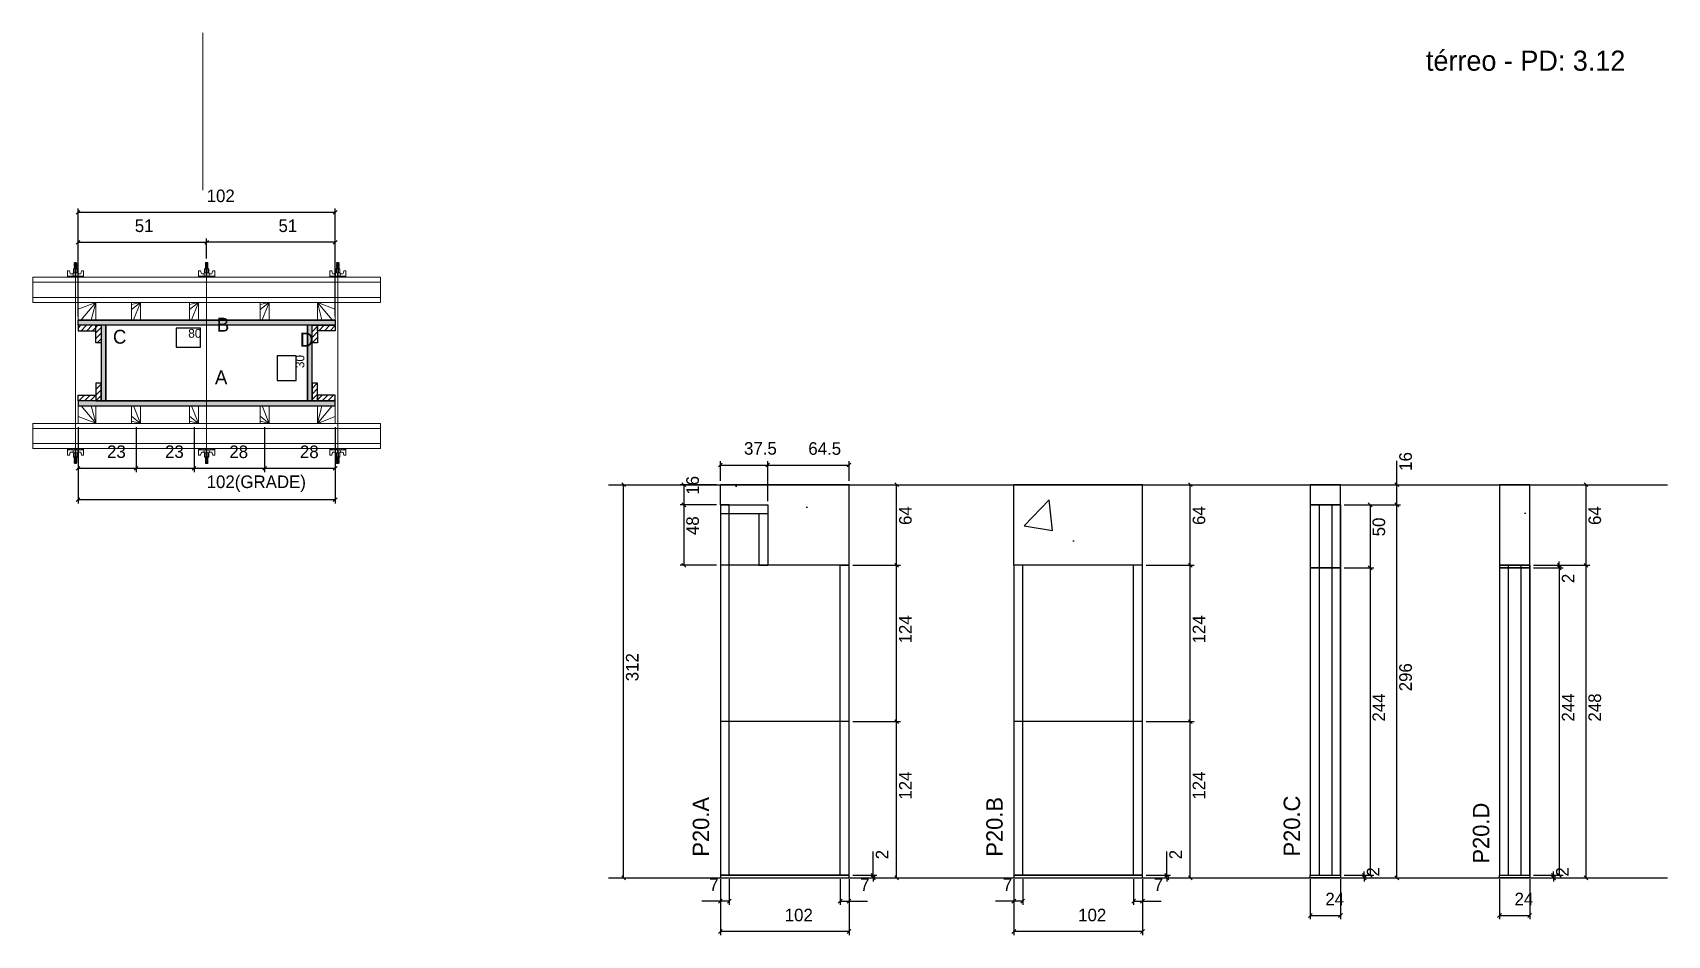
# Model space of a CAD drawing. Header units: metres. Extents: x 16160 to 17457, y 2783 to 3499.
import ezdxf

# ---------------------------------------------------------------- set-up
doc = ezdxf.new("R2010")
doc.units = ezdxf.units.M
for name, color, linetype in [('CHAPA', 7, 'Continuous'), ('COTA', 7, 'Continuous'), ('Hachura', 7, 'Continuous'), ('Madeira', 7, 'Continuous'), ('NOMENCLATURA', 7, 'Continuous'), ('Nível', 7, 'Continuous'), ('Painéis', 7, 'Continuous'), ('Perfil Metálico', 7, 'Continuous'), ('SARR_2.2x7', 7, 'Continuous'), ('SARRAFO', 7, 'Continuous'), ('Texto Seção', 7, 'Continuous'), ('TEXTO_GERAL', 7, 'Continuous')]:
    doc.layers.add(name, color=color, linetype=linetype)

msp = doc.modelspace()

# ---------------------------------------------------------------- hatches: boundary and pattern name
at = {"layer": 'COTA'}
h = msp.add_hatch(dxfattribs=at)
h.set_pattern_fill('AR-CONC')
h.paths.add_polyline_path([(16705.8, 3124.3), (16743.3, 3124.3), (16743.3, 3076.3), (16807.8, 3076.3), (16807.8, 3140.3), (16705.8, 3140.3), (16705.8, 3124.3)])
h = msp.add_hatch(dxfattribs=at)
h.set_pattern_fill('AR-CONC')
h.paths.add_polyline_path([(16938.6, 3076.3), (17040.6, 3076.3), (17040.6, 3140.3), (16938.6, 3140.3), (16938.6, 3076.3)])
h = msp.add_hatch(dxfattribs=at)
h.set_pattern_fill('AR-CONC')
h.paths.add_polyline_path([(17173.7, 3124.3), (17197.7, 3124.3), (17197.7, 3140.3), (17173.7, 3140.3), (17173.7, 3124.3)])
h = msp.add_hatch(dxfattribs=at)
h.set_pattern_fill('AR-CONC')
h.paths.add_polyline_path([(17323.8, 3076.3), (17347.8, 3076.3), (17347.8, 3140.3), (17323.8, 3140.3), (17323.8, 3076.3)])
at = {"layer": 'Hachura'}
h = msp.add_hatch(color=7, dxfattribs=at)
h.dxf.hatch_style = 1
h.paths.add_polyline_path([(16196.2, 3266.9), (16196.2, 3270.9), (16400.2, 3270.9), (16400.2, 3266.9), (16196.2, 3266.9)])
h = msp.add_hatch(color=7, dxfattribs=at)
h.dxf.hatch_style = 1
h.paths.add_polyline_path([(16196.2, 3266.9), (16196.2, 3270.9), (16400.2, 3270.9), (16400.2, 3266.9), (16196.2, 3266.9)])
h = msp.add_hatch(dxfattribs=at)
h.set_pattern_fill('ANSI31')
h.paths.add_polyline_path([(16210.2, 3266.9), (16210.2, 3262.5), (16196.2, 3262.5), (16196.2, 3266.9), (16210.2, 3266.9)])
h = msp.add_hatch(dxfattribs=at)
h.set_pattern_fill('ANSI31')
h.paths.add_polyline_path([(16214.6, 3266.9), (16210.2, 3266.9), (16210.2, 3252.9), (16214.6, 3252.9), (16214.6, 3266.9)])
h = msp.add_hatch(color=7, dxfattribs=at)
h.dxf.hatch_style = 1
h.paths.add_polyline_path([(16218.2, 3266.9), (16214.6, 3266.9), (16214.6, 3206.9), (16218.2, 3206.9), (16218.2, 3266.9)])
h = msp.add_hatch(color=7, dxfattribs=at)
h.dxf.hatch_style = 1
h.paths.add_polyline_path([(16218.2, 3266.9), (16214.6, 3266.9), (16214.6, 3206.9), (16218.2, 3206.9), (16218.2, 3266.9)])
h = msp.add_hatch(color=7, dxfattribs=at)
h.dxf.hatch_style = 1
h.paths.add_polyline_path([(16381.8, 3266.9), (16378.2, 3266.9), (16378.2, 3206.9), (16381.8, 3206.9), (16381.8, 3266.9)])
h = msp.add_hatch(color=7, dxfattribs=at)
h.dxf.hatch_style = 1
h.paths.add_polyline_path([(16381.8, 3266.9), (16378.2, 3266.9), (16378.2, 3206.9), (16381.8, 3206.9), (16381.8, 3266.9)])
h = msp.add_hatch(dxfattribs=at)
h.set_pattern_fill('ANSI31')
h.paths.add_polyline_path([(16386.2, 3266.9), (16381.8, 3266.9), (16381.8, 3252.9), (16386.2, 3252.9), (16386.2, 3266.9)])
h = msp.add_hatch(dxfattribs=at)
h.set_pattern_fill('ANSI31')
h.paths.add_polyline_path([(16386.2, 3266.9), (16386.2, 3262.5), (16400.2, 3262.5), (16400.2, 3266.9), (16386.2, 3266.9)])
h = msp.add_hatch(dxfattribs=at)
h.set_pattern_fill('ANSI31')
h.paths.add_polyline_path([(16214.6, 3206.9), (16210.2, 3206.9), (16210.2, 3220.9), (16214.6, 3220.9), (16214.6, 3206.9)])
h = msp.add_hatch(dxfattribs=at)
h.set_pattern_fill('ANSI31')
h.paths.add_polyline_path([(16386.2, 3206.9), (16381.8, 3206.9), (16381.8, 3220.9), (16386.2, 3220.9), (16386.2, 3206.9)])
h = msp.add_hatch(dxfattribs=at)
h.set_pattern_fill('ANSI31')
h.paths.add_polyline_path([(16210.2, 3206.9), (16210.2, 3211.3), (16196.2, 3211.3), (16196.2, 3206.9), (16210.2, 3206.9)])
h = msp.add_hatch(color=7, dxfattribs=at)
h.dxf.hatch_style = 1
h.paths.add_polyline_path([(16196.2, 3206.9), (16196.2, 3202.9), (16400.2, 3202.9), (16400.2, 3206.9), (16196.2, 3206.9)])
h = msp.add_hatch(color=7, dxfattribs=at)
h.dxf.hatch_style = 1
h.paths.add_polyline_path([(16196.2, 3206.9), (16196.2, 3202.9), (16400.2, 3202.9), (16400.2, 3206.9), (16196.2, 3206.9)])
h = msp.add_hatch(dxfattribs=at)
h.set_pattern_fill('ANSI31')
h.paths.add_polyline_path([(16386.2, 3206.9), (16386.2, 3211.3), (16400.2, 3211.3), (16400.2, 3206.9), (16386.2, 3206.9)])

# ---------------------------------------------------------------- linework, layer by layer
at = {"layer": 'CHAPA', "color": 1, "lineweight": 25}
for points in [[(16196.2, 3266.9), (16196.2, 3270.9), (16400.2, 3270.9), (16400.2, 3266.9)], [(16196.2, 3266.9), (16196.2, 3270.9), (16400.2, 3270.9), (16400.2, 3266.9)], [(16218.2, 3266.9), (16214.6, 3266.9), (16214.6, 3206.9), (16218.2, 3206.9)], [(16218.2, 3266.9), (16214.6, 3266.9), (16214.6, 3206.9), (16218.2, 3206.9)], [(16381.8, 3266.9), (16378.2, 3266.9), (16378.2, 3206.9), (16381.8, 3206.9)], [(16381.8, 3266.9), (16378.2, 3266.9), (16378.2, 3206.9), (16381.8, 3206.9)], [(16196.2, 3206.9), (16196.2, 3202.9), (16400.2, 3202.9), (16400.2, 3206.9)], [(16196.2, 3206.9), (16196.2, 3202.9), (16400.2, 3202.9), (16400.2, 3206.9)]]:
    msp.add_lwpolyline(points, close=True, dxfattribs=at)
at = {"layer": 'COTA', "color": 241, "lineweight": 25}
for p, q in [((16196.2, 3273.9), (16196.2, 3359.4)), ((16400.2, 3273.9), (16400.2, 3359.4)), ((16400.2, 3356.4), (16196.2, 3356.4)), ((16196.2, 3307.9), (16196.2, 3335.7)), ((16298.2, 3319.7), (16298.2, 3335.7)), ((16298.2, 3319.7), (16298.2, 3335.7)), ((16400.2, 3307.9), (16400.2, 3335.7)), ((16196.2, 3332.7), (16298.2, 3332.7)), ((16400.2, 3332.7), (16298.2, 3332.7)), ((16196.2, 3185.9), (16196.2, 3125.4)), ((16196.2, 3185.9), (16196.2, 3150.3)), ((16242.2, 3185.9), (16242.2, 3150.3)), ((16242.2, 3185.9), (16242.2, 3150.3)), ((16288.2, 3185.9), (16288.2, 3150.3)), ((16288.2, 3185.9), (16288.2, 3150.3)), ((16344.2, 3185.9), (16344.2, 3150.3)), ((16344.2, 3185.9), (16344.2, 3150.3)), ((16400.2, 3185.9), (16400.2, 3125.4)), ((16400.2, 3185.9), (16400.2, 3150.3)), ((16196.2, 3153.3), (16242.2, 3153.3)), ((16242.2, 3153.3), (16288.2, 3153.3)), ((16288.2, 3153.3), (16344.2, 3153.3)), ((16344.2, 3153.3), (16400.2, 3153.3)), ((16807.8, 3140.3), (16705.8, 3140.3)), ((16705.8, 3124.3), (16705.8, 3140.3)), ((16807.8, 3076.3), (16807.8, 3140.3)), ((17040.6, 3140.3), (16938.6, 3140.3)), ((16938.6, 3076.3), (16938.6, 3140.3)), ((17040.6, 3076.3), (17040.6, 3140.3)), ((16400.2, 3128.4), (16196.2, 3128.4))]:
    msp.add_line(p, q, dxfattribs=at)
at = {"layer": 'COTA', "color": 0, "lineweight": 25}
for p, q in [((16197.7, 3357.9), (16194.7, 3354.9)), ((16398.7, 3354.9), (16401.7, 3357.9)), ((16197.7, 3334.2), (16194.7, 3331.2)), ((16299.7, 3334.2), (16296.7, 3331.2)), ((16296.7, 3331.2), (16299.7, 3334.2)), ((16398.7, 3331.2), (16401.7, 3334.2)), ((16197.7, 3154.8), (16194.7, 3151.8)), ((16240.7, 3151.8), (16243.7, 3154.8)), ((16243.7, 3154.8), (16240.7, 3151.8)), ((16286.7, 3151.8), (16289.7, 3154.8)), ((16289.7, 3154.8), (16286.7, 3151.8)), ((16342.7, 3151.8), (16345.7, 3154.8)), ((16345.7, 3154.8), (16342.7, 3151.8)), ((16398.7, 3151.8), (16401.7, 3154.8)), ((16707.3, 3157.4), (16704.3, 3154.4)), ((16741.8, 3154.4), (16744.8, 3157.4)), ((16744.8, 3157.4), (16741.8, 3154.4)), ((16806.3, 3154.4), (16809.3, 3157.4)), ((16630.5, 3138.8), (16627.5, 3141.8)), ((16678.3, 3138.8), (16675.3, 3141.8)), ((16847.1, 3138.8), (16844.1, 3141.8)), ((17080, 3138.8), (17077, 3141.8)), ((17243.9, 3138.8), (17240.9, 3141.8)), ((17394, 3138.8), (17391, 3141.8)), ((16197.7, 3129.9), (16194.7, 3126.9)), ((16398.7, 3126.9), (16401.7, 3129.9)), ((16675.3, 3125.8), (16678.3, 3122.8)), ((16678.3, 3122.8), (16675.3, 3125.8)), ((17222.7, 3122.8), (17219.7, 3125.8)), ((17240.9, 3125.8), (17243.9, 3122.8)), ((17243.9, 3122.8), (17240.9, 3125.8)), ((16675.3, 3077.8), (16678.3, 3074.8)), ((16844.1, 3077.8), (16847.1, 3074.8)), ((16847.1, 3074.8), (16844.1, 3077.8)), ((17077, 3077.8), (17080, 3074.8)), ((17080, 3074.8), (17077, 3077.8)), ((17219.7, 3075.8), (17222.7, 3072.8)), ((17222.7, 3072.8), (17219.7, 3075.8)), ((17369.8, 3077.8), (17372.8, 3074.8)), ((17372.8, 3072.8), (17369.8, 3075.8)), ((17372.8, 3072.8), (17369.8, 3075.8)), ((17391, 3077.8), (17394, 3074.8)), ((17394, 3074.8), (17391, 3077.8)), ((16847.1, 2950.8), (16844.1, 2953.8)), ((16844.1, 2953.8), (16847.1, 2950.8)), ((17080, 2950.8), (17077, 2953.8)), ((17077, 2953.8), (17080, 2950.8)), ((16627.5, 2829.8), (16630.5, 2826.8)), ((16825.5, 2831.8), (16828.5, 2828.8)), ((16828.5, 2826.8), (16825.5, 2829.8)), ((16844.1, 2829.8), (16847.1, 2826.8)), ((17058.4, 2831.8), (17061.4, 2828.8)), ((17061.4, 2826.8), (17058.4, 2829.8)), ((17077, 2829.8), (17080, 2826.8)), ((17215.1, 2831.8), (17218.1, 2828.8)), ((17218.1, 2826.8), (17215.1, 2829.8)), ((17219.7, 2831.8), (17222.7, 2828.8)), ((17240.9, 2829.8), (17243.9, 2826.8)), ((17365.2, 2831.8), (17368.2, 2828.8)), ((17368.2, 2826.8), (17365.2, 2829.8)), ((17369.8, 2831.8), (17372.8, 2828.8)), ((17391, 2829.8), (17394, 2826.8)), ((16707.3, 2811.3), (16704.3, 2808.3)), ((16711.3, 2808.3), (16714.3, 2811.3)), ((16802.3, 2811.3), (16799.3, 2808.3)), ((16806.3, 2808.3), (16809.3, 2811.3)), ((16940.1, 2811.3), (16937.1, 2808.3)), ((16944.1, 2808.3), (16947.1, 2811.3)), ((17035.1, 2811.3), (17032.1, 2808.3)), ((17039.1, 2808.3), (17042.1, 2811.3)), ((17175.2, 2799.9), (17172.2, 2796.9)), ((17196.2, 2796.9), (17199.2, 2799.9)), ((17325.3, 2799.9), (17322.3, 2796.9)), ((17346.3, 2796.9), (17349.3, 2799.9)), ((16707.3, 2787.2), (16704.3, 2784.2)), ((16806.3, 2784.2), (16809.3, 2787.2)), ((16940.1, 2787.2), (16937.1, 2784.2)), ((17039.1, 2784.2), (17042.1, 2787.2))]:
    msp.add_line(p, q, dxfattribs=at)
at = {"layer": 'COTA', "color": 180, "lineweight": 25}
for p, q in [((16293.3, 3264.4), (16274, 3264.4)), ((16274, 3264.4), (16274, 3249.4)), ((16293.3, 3249.4), (16293.3, 3264.4)), ((16274, 3249.4), (16293.3, 3249.4)), ((16369.2, 3242.5), (16354.2, 3242.5)), ((16354.2, 3242.5), (16354.2, 3223.1)), ((16369.2, 3223.1), (16369.2, 3242.5)), ((16354.2, 3223.1), (16369.2, 3223.1))]:
    msp.add_line(p, q, dxfattribs=at)
at = {"layer": 'COTA', "color": 4, "lineweight": 25}
for p, q in [((16705.8, 3143.3), (16705.8, 3158.9)), ((16705.8, 3155.9), (16743.3, 3155.9)), ((16743.3, 3127.3), (16743.3, 3158.9)), ((16743.3, 3127.3), (16743.3, 3158.9)), ((16743.3, 3155.9), (16807.8, 3155.9)), ((16807.8, 3143.3), (16807.8, 3158.9)), ((17242.4, 3140.3), (17242.4, 3159.3)), ((16620.1, 3140.3), (16632, 3140.3)), ((16629, 2828.3), (16629, 3140.3)), ((16702.8, 3140.3), (16673.8, 3140.3)), ((16676.8, 3140.3), (16676.8, 3124.3)), ((16810.8, 3140.3), (16848.6, 3140.3)), ((16845.6, 3076.3), (16845.6, 3140.3)), ((17043.6, 3140.3), (17081.5, 3140.3)), ((17078.5, 3076.3), (17078.5, 3140.3)), ((17200.7, 3140.3), (17245.4, 3140.3)), ((17242.4, 3124.3), (17242.4, 3140.3)), ((17350.8, 3140.3), (17395.5, 3140.3)), ((17392.5, 3076.3), (17392.5, 3140.3)), ((16702.8, 3124.3), (16673.8, 3124.3)), ((16702.8, 3124.3), (16673.8, 3124.3)), ((16676.8, 3124.3), (16676.8, 3076.3)), ((17200.7, 3124.3), (17245.4, 3124.3)), ((17200.7, 3124.3), (17245.4, 3124.3)), ((17200.7, 3124.3), (17224.2, 3124.3)), ((17221.2, 3124.3), (17221.2, 3074.3)), ((17242.4, 2828.3), (17242.4, 3124.3)), ((16702.8, 3076.3), (16673.8, 3076.3)), ((16810.8, 3076.3), (16848.6, 3076.3)), ((16810.8, 3076.3), (16848.6, 3076.3)), ((16845.6, 2952.3), (16845.6, 3076.3)), ((17043.6, 3076.3), (17081.5, 3076.3)), ((17043.6, 3076.3), (17081.5, 3076.3)), ((17078.5, 2952.3), (17078.5, 3076.3)), ((17200.7, 3074.3), (17224.2, 3074.3)), ((17200.7, 3074.3), (17224.2, 3074.3)), ((17221.2, 3074.3), (17221.2, 2830.3)), ((17350.8, 3076.3), (17395.5, 3076.3)), ((17350.8, 3076.3), (17395.5, 3076.3)), ((17350.8, 3076.3), (17374.3, 3076.3)), ((17350.8, 3074.3), (17374.3, 3074.3)), ((17350.8, 3074.3), (17374.3, 3074.3)), ((17371.3, 3076.3), (17371.3, 3079.3)), ((17371.3, 3076.3), (17371.3, 3074.3)), ((17371.3, 3074.3), (17371.3, 3056.2)), ((17371.3, 3074.3), (17371.3, 2830.3)), ((17392.5, 2828.3), (17392.5, 3076.3)), ((16810.8, 2952.3), (16848.6, 2952.3)), ((16810.8, 2952.3), (16848.6, 2952.3)), ((16845.6, 2828.3), (16845.6, 2952.3)), ((17043.6, 2952.3), (17081.5, 2952.3)), ((17043.6, 2952.3), (17081.5, 2952.3)), ((17078.5, 2828.3), (17078.5, 2952.3)), ((16827, 2830.3), (16827, 2849.1)), ((17059.9, 2830.3), (17059.9, 2849.1)), ((16620.1, 2828.3), (16632, 2828.3)), ((16705.8, 2827.3), (16705.8, 2782.7)), ((16712.8, 2827.3), (16712.8, 2806.8)), ((16800.8, 2827.3), (16800.8, 2806.8)), ((16807.8, 2827.3), (16807.8, 2782.7)), ((16810.8, 2830.3), (16830, 2830.3)), ((16810.8, 2828.3), (16830, 2828.3)), ((16810.8, 2828.3), (16848.6, 2828.3)), ((16827, 2828.3), (16827, 2830.3)), ((16827, 2828.3), (16827, 2825.3)), ((16938.6, 2827.3), (16938.6, 2782.7)), ((16945.6, 2827.3), (16945.6, 2806.8)), ((17033.6, 2827.3), (17033.6, 2806.8)), ((17040.6, 2827.3), (17040.6, 2782.7)), ((17043.6, 2830.3), (17062.9, 2830.3)), ((17043.6, 2828.3), (17062.9, 2828.3)), ((17043.6, 2828.3), (17081.5, 2828.3)), ((17059.9, 2828.3), (17059.9, 2830.3)), ((17059.9, 2828.3), (17059.9, 2825.3)), ((17173.7, 2827.3), (17173.7, 2795.4)), ((17197.7, 2827.3), (17197.7, 2795.4)), ((17200.7, 2830.3), (17219.6, 2830.3)), ((17200.7, 2830.3), (17224.2, 2830.3)), ((17200.7, 2828.3), (17219.6, 2828.3)), ((17200.7, 2828.3), (17245.4, 2828.3)), ((17216.6, 2830.3), (17216.6, 2833.3)), ((17216.6, 2828.3), (17216.6, 2830.3)), ((17216.6, 2828.3), (17216.6, 2825.3)), ((17323.8, 2827.3), (17323.8, 2795.4)), ((17347.8, 2827.3), (17347.8, 2795.4)), ((17350.8, 2830.3), (17369.7, 2830.3)), ((17350.8, 2830.3), (17374.3, 2830.3)), ((17350.8, 2828.3), (17369.7, 2828.3)), ((17350.8, 2828.3), (17395.5, 2828.3)), ((17366.7, 2830.3), (17366.7, 2833.3)), ((17366.7, 2828.3), (17366.7, 2830.3)), ((17366.7, 2828.3), (17366.7, 2825.3)), ((16705.8, 2825.3), (16705.8, 2806.8)), ((16807.8, 2825.3), (16807.8, 2806.8)), ((16938.6, 2825.3), (16938.6, 2806.8)), ((17040.6, 2825.3), (17040.6, 2806.8)), ((16705.8, 2809.8), (16691, 2809.8)), ((16712.8, 2809.8), (16705.8, 2809.8)), ((16800.8, 2809.8), (16807.8, 2809.8)), ((16807.8, 2809.8), (16822.5, 2809.8)), ((16938.6, 2809.8), (16923.9, 2809.8)), ((16945.6, 2809.8), (16938.6, 2809.8)), ((17033.6, 2809.8), (17040.6, 2809.8)), ((17040.6, 2809.8), (17055.4, 2809.8)), ((17173.7, 2798.4), (17197.7, 2798.4)), ((17323.8, 2798.4), (17347.8, 2798.4)), ((16807.8, 2785.7), (16705.8, 2785.7)), ((17040.6, 2785.7), (16938.6, 2785.7))]:
    msp.add_line(p, q, dxfattribs=at)
at = {"layer": 'COTA', "color": 241, "lineweight": 25}
for points in [[(17197.7, 3124.3), (17197.7, 3140.3), (17173.7, 3140.3), (17173.7, 3124.3)], [(17347.8, 3076.3), (17347.8, 3140.3), (17323.8, 3140.3), (17323.8, 3076.3)]]:
    msp.add_lwpolyline(points, dxfattribs=at)
at = {"layer": 'Hachura', "color": 0, "lineweight": 9}
for p, q in [((16187.7, 3310.1), (16189.4, 3310.1)), ((16187.8, 3304.9), (16187.8, 3310.1)), ((16189.4, 3310.1), (16190, 3307.9)), ((16190.3, 3307.7), (16192.3, 3307.7)), ((16192.3, 3308.4), (16196.1, 3308.4)), ((16192.3, 3305.9), (16192.3, 3308.4)), ((16195.9, 3311.7), (16192.5, 3311.7)), ((16192.5, 3311.7), (16192.5, 3308.4)), ((16195.9, 3311.6), (16192.5, 3311.6)), ((16193.1, 3316), (16195.3, 3314.9)), ((16195.2, 3314.7), (16193.1, 3315.8)), ((16193.1, 3314.9), (16195.3, 3313.8)), ((16195.2, 3313.5), (16193.1, 3314.6)), ((16193.1, 3313.7), (16195.3, 3312.6)), ((16195.2, 3312.4), (16193.1, 3313.4)), ((16194.3, 3311.7), (16193.1, 3312.3)), ((16193.2, 3316.4), (16193.5, 3316.7)), ((16193.2, 3316.1), (16193.2, 3316.4)), ((16195.1, 3316.4), (16193.2, 3316.4)), ((16193.2, 3316.1), (16195.1, 3315.1)), ((16193.2, 3316.1), (16195.1, 3315.1)), ((16193.2, 3314.9), (16193.2, 3315.6)), ((16195.1, 3314.6), (16193.2, 3315.6)), ((16193.2, 3314.9), (16195.1, 3314)), ((16193.2, 3313.8), (16193.2, 3314.4)), ((16195.1, 3313.5), (16193.2, 3314.4)), ((16193.2, 3314.2), (16193.2, 3314.4)), ((16193.2, 3313.8), (16195.1, 3312.8)), ((16193.2, 3312.6), (16193.2, 3313.3)), ((16195.1, 3312.3), (16193.2, 3313.3)), ((16193.2, 3312.6), (16195.1, 3311.7)), ((16194.1, 3311.7), (16193.2, 3312.1)), ((16193.2, 3311.7), (16193.2, 3312.1)), ((16193.5, 3316.7), (16194.8, 3316.7)), ((16193.6, 3311.7), (16193.6, 3308.4)), ((16195.1, 3315.8), (16193.8, 3316.4)), ((16193.9, 3305.9), (16193.9, 3307.9)), ((16195.2, 3315.9), (16194.1, 3316.4)), ((16194.4, 3307.9), (16194.4, 3305.9)), ((16194.6, 3316.4), (16195.3, 3316.1)), ((16195.1, 3316.4), (16194.8, 3316.7)), ((16194.8, 3316.4), (16195.1, 3316.3)), ((16195.1, 3315.8), (16195.1, 3315.1)), ((16195.1, 3314), (16195.1, 3314.6)), ((16195.1, 3313.2), (16195.1, 3313.5)), ((16195.1, 3313.2), (16195.1, 3312.8)), ((16195.1, 3312.3), (16195.1, 3311.7)), ((16195.1, 3311.7), (16195.1, 3308.4)), ((16195.9, 3308.4), (16195.9, 3311.7)), ((16196.1, 3308.4), (16195.9, 3308.4)), ((16196.1, 3308.4), (16195.9, 3308.4)), ((16196.1, 3308.4), (16196.1, 3305.9)), ((16198.1, 3307.7), (16196.1, 3307.7)), ((16199, 3310.1), (16198.4, 3307.9)), ((16200.6, 3310.1), (16199, 3310.1)), ((16200.6, 3305.9), (16200.6, 3310.1)), ((16291.7, 3310.1), (16293.4, 3310.1)), ((16291.8, 3304.9), (16291.8, 3310.1)), ((16293.4, 3310.1), (16294, 3307.9)), ((16294.3, 3307.7), (16296.3, 3307.7)), ((16296.3, 3308.4), (16300.1, 3308.4)), ((16296.3, 3305.9), (16296.3, 3308.4)), ((16299.9, 3311.7), (16296.5, 3311.7)), ((16296.5, 3311.7), (16296.5, 3308.4)), ((16299.9, 3311.6), (16296.5, 3311.6)), ((16297.1, 3316), (16299.3, 3314.9)), ((16299.2, 3314.7), (16297.1, 3315.8)), ((16297.1, 3314.9), (16299.3, 3313.8)), ((16299.2, 3313.5), (16297.1, 3314.6)), ((16297.1, 3313.7), (16299.3, 3312.6)), ((16299.2, 3312.4), (16297.1, 3313.4)), ((16298.3, 3311.7), (16297.1, 3312.3)), ((16297.2, 3316.4), (16297.5, 3316.7)), ((16297.2, 3316.1), (16297.2, 3316.4)), ((16299.1, 3316.4), (16297.2, 3316.4)), ((16297.2, 3316.1), (16299.1, 3315.1)), ((16297.2, 3316.1), (16299.1, 3315.1)), ((16297.2, 3314.9), (16297.2, 3315.6)), ((16299.1, 3314.6), (16297.2, 3315.6)), ((16297.2, 3314.9), (16299.1, 3314)), ((16297.2, 3313.8), (16297.2, 3314.4)), ((16299.1, 3313.5), (16297.2, 3314.4)), ((16297.2, 3314.2), (16297.2, 3314.4)), ((16297.2, 3313.8), (16299.1, 3312.8)), ((16297.2, 3312.6), (16297.2, 3313.3)), ((16299.1, 3312.3), (16297.2, 3313.3)), ((16297.2, 3312.6), (16299.1, 3311.7)), ((16298.1, 3311.7), (16297.2, 3312.1)), ((16297.2, 3311.7), (16297.2, 3312.1)), ((16297.5, 3316.7), (16298.8, 3316.7)), ((16297.6, 3311.7), (16297.6, 3308.4)), ((16299.1, 3315.8), (16297.8, 3316.4)), ((16297.9, 3305.9), (16297.9, 3307.9)), ((16299.2, 3315.9), (16298.1, 3316.4)), ((16298.4, 3307.9), (16298.4, 3305.9)), ((16298.6, 3316.4), (16299.3, 3316.1)), ((16299.1, 3316.4), (16298.8, 3316.7)), ((16298.8, 3316.4), (16299.1, 3316.3)), ((16299.1, 3315.8), (16299.1, 3315.1)), ((16299.1, 3314), (16299.1, 3314.6)), ((16299.1, 3313.2), (16299.1, 3313.5)), ((16299.1, 3313.2), (16299.1, 3312.8)), ((16299.1, 3312.3), (16299.1, 3311.7)), ((16299.1, 3311.7), (16299.1, 3308.4)), ((16299.9, 3308.4), (16299.9, 3311.7)), ((16300.1, 3308.4), (16299.9, 3308.4)), ((16300.1, 3308.4), (16299.9, 3308.4)), ((16300.1, 3308.4), (16300.1, 3305.9)), ((16302.1, 3307.7), (16300.1, 3307.7)), ((16303, 3310.1), (16302.4, 3307.9)), ((16304.6, 3310.1), (16303, 3310.1)), ((16304.6, 3305.9), (16304.6, 3310.1)), ((16395.8, 3305.9), (16395.8, 3310.1)), ((16395.8, 3310.1), (16397.4, 3310.1)), ((16397.4, 3310.1), (16398, 3307.9)), ((16398.3, 3307.7), (16400.3, 3307.7)), ((16404.1, 3308.4), (16400.3, 3308.4)), ((16400.3, 3308.4), (16400.3, 3305.9)), ((16400.3, 3308.4), (16400.5, 3308.4)), ((16400.3, 3308.4), (16400.5, 3308.4)), ((16400.5, 3311.7), (16403.9, 3311.7)), ((16400.5, 3308.4), (16400.5, 3311.7)), ((16400.5, 3311.6), (16403.9, 3311.6)), ((16401.8, 3316.4), (16401.1, 3316.1)), ((16403.3, 3316), (16401.1, 3314.9)), ((16403.3, 3314.9), (16401.1, 3313.8)), ((16403.3, 3313.7), (16401.1, 3312.6)), ((16401.2, 3315.9), (16402.3, 3316.4)), ((16401.2, 3314.7), (16403.3, 3315.8)), ((16401.2, 3313.5), (16403.3, 3314.6)), ((16401.2, 3312.4), (16403.3, 3313.4)), ((16401.3, 3316.4), (16401.6, 3316.7)), ((16401.6, 3316.4), (16401.3, 3316.3)), ((16401.3, 3315.8), (16402.6, 3316.4)), ((16401.3, 3316.4), (16403.2, 3316.4)), ((16403.2, 3316.1), (16401.3, 3315.1)), ((16403.2, 3316.1), (16401.3, 3315.1)), ((16401.3, 3315.8), (16401.3, 3315.1)), ((16401.3, 3314.6), (16403.2, 3315.6)), ((16403.2, 3314.9), (16401.3, 3314)), ((16401.3, 3314), (16401.3, 3314.6)), ((16401.3, 3313.5), (16403.2, 3314.4)), ((16403.2, 3313.8), (16401.3, 3312.8)), ((16401.3, 3313.2), (16401.3, 3313.5)), ((16401.3, 3312.3), (16403.2, 3313.3)), ((16401.3, 3313.2), (16401.3, 3312.8)), ((16403.2, 3312.6), (16401.3, 3311.7)), ((16401.3, 3312.3), (16401.3, 3311.7)), ((16401.3, 3311.7), (16401.3, 3308.4)), ((16402.9, 3316.7), (16401.6, 3316.7)), ((16402, 3307.9), (16402, 3305.9)), ((16402.1, 3311.7), (16403.3, 3312.3)), ((16402.3, 3311.7), (16403.2, 3312.1)), ((16402.5, 3305.9), (16402.5, 3307.9)), ((16402.8, 3311.7), (16402.8, 3308.4)), ((16403.2, 3316.4), (16402.9, 3316.7)), ((16403.2, 3316.1), (16403.2, 3316.4)), ((16403.2, 3314.9), (16403.2, 3315.6)), ((16403.2, 3313.8), (16403.2, 3314.4)), ((16403.2, 3314.2), (16403.2, 3314.4)), ((16403.2, 3312.6), (16403.2, 3313.3)), ((16403.2, 3311.7), (16403.2, 3312.1)), ((16403.9, 3311.7), (16403.9, 3308.4)), ((16404.1, 3305.9), (16404.1, 3308.4)), ((16406.1, 3307.7), (16404.1, 3307.7)), ((16407, 3310.1), (16406.4, 3307.9)), ((16408.7, 3310.1), (16407, 3310.1)), ((16408.6, 3304.9), (16408.6, 3310.1)), ((16187.7, 3305.9), (16200.6, 3305.9)), ((16187.7, 3305.9), (16192.9, 3305.9)), ((16200.6, 3304.9), (16187.8, 3304.9)), ((16187.9, 3305.9), (16187.9, 3304.9)), ((16188.1, 3305.9), (16188.1, 3304.9)), ((16188.4, 3305.9), (16188.4, 3304.9)), ((16188.9, 3305.9), (16188.9, 3304.9)), ((16189.7, 3305.9), (16189.7, 3304.9)), ((16191.2, 3305.9), (16191.2, 3304.9)), ((16199.7, 3304.9), (16191.9, 3304.9)), ((16194.2, 3305.9), (16192.3, 3305.9)), ((16192.9, 3305.9), (16193.6, 3305.9)), ((16193.2, 3305.5), (16193.2, 3305.7)), ((16193.2, 3305.1), (16193.2, 3305.5)), ((16194.2, 3305.9), (16194.2, 3304.9)), ((16195.2, 3305.7), (16195.2, 3305.3)), ((16197.2, 3305.9), (16197.2, 3304.9)), ((16198.7, 3305.9), (16198.7, 3304.9)), ((16199.5, 3305.9), (16199.5, 3304.9)), ((16200, 3305.9), (16200, 3304.9)), ((16200.3, 3305.9), (16200.3, 3304.9)), ((16200.5, 3305.9), (16200.5, 3304.9)), ((16200.6, 3305.9), (16200.6, 3304.9)), ((16291.7, 3305.9), (16304.6, 3305.9)), ((16291.7, 3305.9), (16296.9, 3305.9)), ((16304.6, 3304.9), (16291.8, 3304.9)), ((16291.9, 3305.9), (16291.9, 3304.9)), ((16292.1, 3305.9), (16292.1, 3304.9)), ((16292.4, 3305.9), (16292.4, 3304.9)), ((16292.9, 3305.9), (16292.9, 3304.9)), ((16293.7, 3305.9), (16293.7, 3304.9)), ((16295.2, 3305.9), (16295.2, 3304.9)), ((16303.7, 3304.9), (16295.9, 3304.9)), ((16298.2, 3305.9), (16296.3, 3305.9)), ((16296.9, 3305.9), (16297.6, 3305.9)), ((16297.2, 3305.5), (16297.2, 3305.7)), ((16297.2, 3305.1), (16297.2, 3305.5)), ((16298.2, 3305.9), (16298.2, 3304.9)), ((16299.2, 3305.7), (16299.2, 3305.3)), ((16301.2, 3305.9), (16301.2, 3304.9)), ((16302.7, 3305.9), (16302.7, 3304.9)), ((16303.5, 3305.9), (16303.5, 3304.9)), ((16304, 3305.9), (16304, 3304.9)), ((16304.3, 3305.9), (16304.3, 3304.9)), ((16304.5, 3305.9), (16304.5, 3304.9)), ((16304.6, 3305.9), (16304.6, 3304.9)), ((16408.7, 3305.9), (16395.8, 3305.9)), ((16395.8, 3305.9), (16395.8, 3304.9)), ((16395.8, 3304.9), (16408.6, 3304.9)), ((16395.9, 3305.9), (16395.9, 3304.9)), ((16396.1, 3305.9), (16396.1, 3304.9)), ((16396.4, 3305.9), (16396.4, 3304.9)), ((16396.7, 3304.9), (16404.5, 3304.9)), ((16396.9, 3305.9), (16396.9, 3304.9)), ((16397.7, 3305.9), (16397.7, 3304.9)), ((16399.2, 3305.9), (16399.2, 3304.9)), ((16401.2, 3305.7), (16401.2, 3305.3)), ((16402.2, 3305.9), (16404.1, 3305.9)), ((16402.2, 3305.9), (16402.2, 3304.9)), ((16403.5, 3305.9), (16402.8, 3305.9)), ((16403.2, 3305.5), (16403.2, 3305.7)), ((16403.2, 3305.1), (16403.2, 3305.5)), ((16408.7, 3305.9), (16403.5, 3305.9)), ((16405.2, 3305.9), (16405.2, 3304.9)), ((16406.7, 3305.9), (16406.7, 3304.9)), ((16407.5, 3305.9), (16407.5, 3304.9)), ((16408, 3305.9), (16408, 3304.9)), ((16408.3, 3305.9), (16408.3, 3304.9)), ((16408.5, 3305.9), (16408.5, 3304.9)), ((16187.7, 3168), (16200.6, 3168)), ((16187.7, 3168), (16192.9, 3168)), ((16200.6, 3168.9), (16187.8, 3168.9)), ((16187.8, 3168.9), (16187.8, 3163.8)), ((16187.9, 3168), (16187.9, 3169)), ((16188.1, 3168), (16188.1, 3169)), ((16188.4, 3168), (16188.4, 3169)), ((16188.9, 3168), (16188.9, 3169)), ((16189.4, 3163.8), (16190, 3166)), ((16189.7, 3168), (16189.7, 3169)), ((16190.3, 3166.2), (16192.3, 3166.2)), ((16191.2, 3168), (16191.2, 3169)), ((16199.7, 3168.9), (16191.9, 3168.9)), ((16194.2, 3168), (16192.3, 3168)), ((16192.3, 3168), (16192.3, 3165.5)), ((16192.3, 3165.5), (16196.1, 3165.5)), ((16192.5, 3162.2), (16192.5, 3165.5)), ((16192.9, 3168), (16193.6, 3168)), ((16193.2, 3168.8), (16193.2, 3168.4)), ((16193.2, 3168.4), (16193.2, 3168.2)), ((16193.6, 3162.2), (16193.6, 3165.5)), ((16193.9, 3168), (16193.9, 3166)), ((16194.2, 3168), (16194.2, 3168.9)), ((16194.4, 3166), (16194.4, 3168)), ((16195.1, 3162.2), (16195.1, 3165.5)), ((16195.2, 3168.2), (16195.2, 3168.6)), ((16195.9, 3165.5), (16195.9, 3162.2)), ((16196.1, 3165.5), (16195.9, 3165.5)), ((16196.1, 3165.5), (16195.9, 3165.5)), ((16196.1, 3165.5), (16196.1, 3168)), ((16198.1, 3166.2), (16196.1, 3166.2)), ((16197.2, 3168), (16197.2, 3168.9)), ((16199, 3163.8), (16198.4, 3166)), ((16198.7, 3168), (16198.7, 3169)), ((16199.5, 3168), (16199.5, 3169)), ((16200, 3168), (16200, 3169)), ((16200.3, 3168), (16200.3, 3169)), ((16200.5, 3168), (16200.5, 3169)), ((16200.6, 3168), (16200.6, 3168.9)), ((16200.6, 3168), (16200.6, 3163.8)), ((16291.7, 3168), (16304.6, 3168)), ((16291.7, 3168), (16296.9, 3168)), ((16304.6, 3168.9), (16291.8, 3168.9)), ((16291.8, 3168.9), (16291.8, 3163.8)), ((16291.9, 3168), (16291.9, 3169)), ((16292.1, 3168), (16292.1, 3169)), ((16292.4, 3168), (16292.4, 3169)), ((16292.9, 3168), (16292.9, 3169)), ((16293.4, 3163.8), (16294, 3166)), ((16293.7, 3168), (16293.7, 3169)), ((16294.3, 3166.2), (16296.3, 3166.2)), ((16295.2, 3168), (16295.2, 3169)), ((16303.7, 3168.9), (16295.9, 3168.9)), ((16298.2, 3168), (16296.3, 3168)), ((16296.3, 3168), (16296.3, 3165.5)), ((16296.3, 3165.5), (16300.1, 3165.5)), ((16296.5, 3162.2), (16296.5, 3165.5)), ((16296.9, 3168), (16297.6, 3168)), ((16297.2, 3168.8), (16297.2, 3168.4)), ((16297.2, 3168.4), (16297.2, 3168.2)), ((16297.6, 3162.2), (16297.6, 3165.5)), ((16297.9, 3168), (16297.9, 3166)), ((16298.2, 3168), (16298.2, 3168.9)), ((16298.4, 3166), (16298.4, 3168)), ((16299.1, 3162.2), (16299.1, 3165.5)), ((16299.2, 3168.2), (16299.2, 3168.6)), ((16299.9, 3165.5), (16299.9, 3162.2)), ((16300.1, 3165.5), (16299.9, 3165.5)), ((16300.1, 3165.5), (16299.9, 3165.5)), ((16300.1, 3165.5), (16300.1, 3168)), ((16302.1, 3166.2), (16300.1, 3166.2)), ((16301.2, 3168), (16301.2, 3168.9)), ((16303, 3163.8), (16302.4, 3166)), ((16302.7, 3168), (16302.7, 3169)), ((16303.5, 3168), (16303.5, 3169)), ((16304, 3168), (16304, 3169)), ((16304.3, 3168), (16304.3, 3169)), ((16304.5, 3168), (16304.5, 3169)), ((16304.6, 3168), (16304.6, 3168.9)), ((16304.6, 3168), (16304.6, 3163.8)), ((16395.8, 3168.9), (16408.6, 3168.9)), ((16395.8, 3168), (16395.8, 3168.9)), ((16408.7, 3168), (16395.8, 3168)), ((16395.8, 3168), (16395.8, 3163.8)), ((16395.9, 3168), (16395.9, 3169)), ((16396.1, 3168), (16396.1, 3169)), ((16396.4, 3168), (16396.4, 3169)), ((16396.7, 3168.9), (16404.5, 3168.9)), ((16396.9, 3168), (16396.9, 3169)), ((16397.4, 3163.8), (16398, 3166)), ((16397.7, 3168), (16397.7, 3169)), ((16398.3, 3166.2), (16400.3, 3166.2)), ((16399.2, 3168), (16399.2, 3168.9)), ((16400.3, 3165.5), (16400.3, 3168)), ((16404.1, 3165.5), (16400.3, 3165.5)), ((16400.3, 3165.5), (16400.5, 3165.5)), ((16400.3, 3165.5), (16400.5, 3165.5)), ((16400.5, 3165.5), (16400.5, 3162.2)), ((16401.2, 3168.2), (16401.2, 3168.6)), ((16401.3, 3162.2), (16401.3, 3165.5)), ((16402, 3166), (16402, 3168)), ((16402.2, 3168), (16402.2, 3168.9)), ((16402.2, 3168), (16404.1, 3168)), ((16402.5, 3168), (16402.5, 3166)), ((16403.5, 3168), (16402.8, 3168)), ((16402.8, 3162.2), (16402.8, 3165.5)), ((16403.2, 3168.8), (16403.2, 3168.4)), ((16403.2, 3168.4), (16403.2, 3168.2)), ((16408.7, 3168), (16403.5, 3168)), ((16403.9, 3162.2), (16403.9, 3165.5)), ((16404.1, 3168), (16404.1, 3165.5)), ((16406.1, 3166.2), (16404.1, 3166.2)), ((16405.2, 3168), (16405.2, 3169)), ((16407, 3163.8), (16406.4, 3166)), ((16406.7, 3168), (16406.7, 3169)), ((16407.5, 3168), (16407.5, 3169)), ((16408, 3168), (16408, 3169)), ((16408.3, 3168), (16408.3, 3169)), ((16408.5, 3168), (16408.5, 3169)), ((16408.6, 3168.9), (16408.6, 3163.8)), ((16187.7, 3163.8), (16189.4, 3163.8)), ((16195.9, 3162.3), (16192.5, 3162.3)), ((16195.9, 3162.2), (16192.5, 3162.2)), ((16194.3, 3162.2), (16193.1, 3161.6)), ((16195.2, 3161.5), (16193.1, 3160.4)), ((16193.1, 3160.2), (16195.3, 3161.3)), ((16195.2, 3160.4), (16193.1, 3159.3)), ((16193.1, 3159), (16195.3, 3160.1)), ((16195.2, 3159.2), (16193.1, 3158.1)), ((16193.1, 3157.9), (16195.3, 3159)), ((16193.2, 3161.3), (16195.1, 3162.2)), ((16194.1, 3162.2), (16193.2, 3161.8)), ((16193.2, 3162.2), (16193.2, 3161.8)), ((16195.1, 3161.6), (16193.2, 3160.6)), ((16193.2, 3161.3), (16193.2, 3160.6)), ((16193.2, 3160.1), (16195.1, 3161.1)), ((16195.1, 3160.4), (16193.2, 3159.5)), ((16193.2, 3160.1), (16193.2, 3159.5)), ((16193.2, 3159), (16195.1, 3159.9)), ((16193.2, 3159.7), (16193.2, 3159.5)), ((16195.1, 3159.3), (16193.2, 3158.3)), ((16193.2, 3159), (16193.2, 3158.3)), ((16193.2, 3157.8), (16195.1, 3158.8)), ((16193.2, 3157.8), (16195.1, 3158.8)), ((16193.2, 3157.8), (16193.2, 3157.5)), ((16193.2, 3157.5), (16193.5, 3157.1)), ((16195.1, 3157.5), (16193.2, 3157.5)), ((16193.5, 3157.1), (16194.8, 3157.1)), ((16195.1, 3158.1), (16193.8, 3157.5)), ((16195.2, 3158), (16194.1, 3157.5)), ((16194.6, 3157.5), (16195.3, 3157.8)), ((16194.8, 3157.5), (16195.1, 3157.6)), ((16195.1, 3157.5), (16194.8, 3157.1)), ((16195.1, 3161.6), (16195.1, 3162.2)), ((16195.1, 3160.6), (16195.1, 3161.1)), ((16195.1, 3160.6), (16195.1, 3160.4)), ((16195.1, 3159.9), (16195.1, 3159.3)), ((16195.1, 3158.1), (16195.1, 3158.8)), ((16200.6, 3163.8), (16199, 3163.8)), ((16291.7, 3163.8), (16293.4, 3163.8)), ((16299.9, 3162.3), (16296.5, 3162.3)), ((16299.9, 3162.2), (16296.5, 3162.2)), ((16298.3, 3162.2), (16297.1, 3161.6)), ((16299.2, 3161.5), (16297.1, 3160.4)), ((16297.1, 3160.2), (16299.3, 3161.3)), ((16299.2, 3160.4), (16297.1, 3159.3)), ((16297.1, 3159), (16299.3, 3160.1)), ((16299.2, 3159.2), (16297.1, 3158.1)), ((16297.1, 3157.9), (16299.3, 3159)), ((16297.2, 3161.3), (16299.1, 3162.2)), ((16298.1, 3162.2), (16297.2, 3161.8)), ((16297.2, 3162.2), (16297.2, 3161.8)), ((16299.1, 3161.6), (16297.2, 3160.6)), ((16297.2, 3161.3), (16297.2, 3160.6)), ((16297.2, 3160.1), (16299.1, 3161.1)), ((16299.1, 3160.4), (16297.2, 3159.5)), ((16297.2, 3160.1), (16297.2, 3159.5)), ((16297.2, 3159), (16299.1, 3159.9)), ((16297.2, 3159.7), (16297.2, 3159.5)), ((16299.1, 3159.3), (16297.2, 3158.3)), ((16297.2, 3159), (16297.2, 3158.3)), ((16297.2, 3157.8), (16299.1, 3158.8)), ((16297.2, 3157.8), (16299.1, 3158.8)), ((16297.2, 3157.8), (16297.2, 3157.5)), ((16297.2, 3157.5), (16297.5, 3157.1)), ((16299.1, 3157.5), (16297.2, 3157.5)), ((16297.5, 3157.1), (16298.8, 3157.1)), ((16299.1, 3158.1), (16297.8, 3157.5)), ((16299.2, 3158), (16298.1, 3157.5)), ((16298.6, 3157.5), (16299.3, 3157.8)), ((16298.8, 3157.5), (16299.1, 3157.6)), ((16299.1, 3157.5), (16298.8, 3157.1)), ((16299.1, 3161.6), (16299.1, 3162.2)), ((16299.1, 3160.6), (16299.1, 3161.1)), ((16299.1, 3160.6), (16299.1, 3160.4)), ((16299.1, 3159.9), (16299.1, 3159.3)), ((16299.1, 3158.1), (16299.1, 3158.8)), ((16304.6, 3163.8), (16303, 3163.8)), ((16395.8, 3163.8), (16397.4, 3163.8)), ((16400.5, 3162.3), (16403.9, 3162.3)), ((16400.5, 3162.2), (16403.9, 3162.2)), ((16403.3, 3160.2), (16401.1, 3161.3)), ((16403.3, 3159), (16401.1, 3160.1)), ((16403.3, 3157.9), (16401.1, 3159)), ((16401.8, 3157.5), (16401.1, 3157.8)), ((16401.2, 3161.5), (16403.3, 3160.4)), ((16401.2, 3160.4), (16403.3, 3159.3)), ((16401.2, 3159.2), (16403.3, 3158.1)), ((16401.2, 3158), (16402.3, 3157.5)), ((16401.3, 3161.6), (16401.3, 3162.2)), ((16403.2, 3161.3), (16401.3, 3162.2)), ((16401.3, 3161.6), (16403.2, 3160.6)), ((16401.3, 3160.6), (16401.3, 3161.1)), ((16403.2, 3160.1), (16401.3, 3161.1)), ((16401.3, 3160.6), (16401.3, 3160.4)), ((16401.3, 3160.4), (16403.2, 3159.5)), ((16401.3, 3159.9), (16401.3, 3159.3)), ((16403.2, 3159), (16401.3, 3159.9)), ((16401.3, 3159.3), (16403.2, 3158.3)), ((16403.2, 3157.8), (16401.3, 3158.8)), ((16401.3, 3158.1), (16401.3, 3158.8)), ((16403.2, 3157.8), (16401.3, 3158.8)), ((16401.3, 3158.1), (16402.6, 3157.5)), ((16401.6, 3157.5), (16401.3, 3157.6)), ((16401.3, 3157.5), (16401.6, 3157.1)), ((16401.3, 3157.5), (16403.2, 3157.5)), ((16402.9, 3157.1), (16401.6, 3157.1)), ((16402.1, 3162.2), (16403.3, 3161.6)), ((16402.3, 3162.2), (16403.2, 3161.8)), ((16403.2, 3157.5), (16402.9, 3157.1)), ((16403.2, 3162.2), (16403.2, 3161.8)), ((16403.2, 3161.3), (16403.2, 3160.6)), ((16403.2, 3160.1), (16403.2, 3159.5)), ((16403.2, 3159.7), (16403.2, 3159.5)), ((16403.2, 3159), (16403.2, 3158.3)), ((16403.2, 3157.8), (16403.2, 3157.5)), ((16408.7, 3163.8), (16407, 3163.8))]:
    msp.add_line(p, q, dxfattribs=at)
at = {"layer": 'Hachura', "color": 251, "lineweight": 9}
for p, q in [((16194.2, 3315.7), (16194.2, 3161.9)), ((16298.2, 3315.7), (16298.2, 3161.9)), ((16402.2, 3315.7), (16402.2, 3161.9))]:
    msp.add_line(p, q, dxfattribs=at)
at = {"layer": 'Madeira', "color": 126, "lineweight": 18}
for p, q in [((16210.2, 3284.9), (16196.2, 3279.5)), ((16210.2, 3284.9), (16198.7, 3271)), ((16210.2, 3284.9), (16206.7, 3270.9)), ((16245.7, 3285), (16238.7, 3279.2)), ((16245.7, 3285), (16238.7, 3283.2)), ((16245.7, 3285), (16240.3, 3271)), ((16291.7, 3285), (16284.7, 3279.2)), ((16291.7, 3285), (16284.7, 3283.2)), ((16291.7, 3285), (16286.3, 3271)), ((16347.7, 3285), (16340.7, 3279.2)), ((16347.7, 3285), (16340.7, 3283.2)), ((16347.7, 3285), (16342.3, 3271)), ((16386.2, 3285), (16397.7, 3271)), ((16386.2, 3285), (16389.7, 3271)), ((16386.2, 3285), (16400.2, 3279.5)), ((16210.2, 3189), (16196.2, 3194.4)), ((16210.2, 3189), (16198.7, 3202.9)), ((16210.2, 3189), (16206.7, 3202.9)), ((16245.7, 3188.9), (16238.7, 3194.7)), ((16245.7, 3188.9), (16238.7, 3190.7)), ((16245.7, 3188.9), (16240.3, 3202.9)), ((16291.7, 3188.9), (16284.7, 3194.7)), ((16291.7, 3188.9), (16284.7, 3190.7)), ((16291.7, 3188.9), (16286.3, 3202.9)), ((16347.7, 3188.9), (16340.7, 3194.7)), ((16347.7, 3188.9), (16340.7, 3190.7)), ((16347.7, 3188.9), (16342.3, 3202.9)), ((16386.2, 3188.9), (16397.7, 3202.9)), ((16386.2, 3188.9), (16389.7, 3202.9)), ((16386.2, 3188.9), (16400.2, 3194.4))]:
    msp.add_line(p, q, dxfattribs=at)
for points in [[(16400.2, 3285), (16400.2, 3271), (16196.2, 3271), (16196.2, 3285)], [(16210.2, 3284.9), (16210.2, 3270.9), (16196.2, 3271), (16196.2, 3285)], [(16245.7, 3285), (16238.7, 3285), (16238.7, 3271), (16245.7, 3271)], [(16291.7, 3285), (16284.7, 3285), (16284.7, 3271), (16291.7, 3271)], [(16347.7, 3285), (16340.7, 3285), (16340.7, 3271), (16347.7, 3271)], [(16386.2, 3285), (16386.2, 3271), (16400.2, 3270.9), (16400.2, 3284.9)], [(16210.2, 3189), (16210.2, 3203), (16196.2, 3202.9), (16196.2, 3188.9)], [(16400.2, 3188.9), (16400.2, 3202.9), (16196.2, 3202.9), (16196.2, 3188.9)], [(16245.7, 3188.9), (16238.7, 3188.9), (16238.7, 3202.9), (16245.7, 3202.9)], [(16291.7, 3188.9), (16284.7, 3188.9), (16284.7, 3202.9), (16291.7, 3202.9)], [(16347.7, 3188.9), (16340.7, 3188.9), (16340.7, 3202.9), (16347.7, 3202.9)], [(16386.2, 3188.9), (16386.2, 3202.9), (16400.2, 3202.9), (16400.2, 3188.9)]]:
    msp.add_lwpolyline(points, close=True, dxfattribs=at)
at = {"layer": 'Nível', "color": 4, "lineweight": 25}
for p, q in [((16617.1, 3140.3), (17457, 3140.3)), ((16617.1, 2828.3), (17457, 2828.3))]:
    msp.add_line(p, q, dxfattribs=at)
at = {"layer": 'Painéis', "color": 200, "lineweight": 25}
for p, q in [((16705.8, 3124.3), (16705.8, 2828.3)), ((16705.8, 3124.3), (16743.3, 3124.3)), ((16743.3, 3124.3), (16743.3, 3076.3)), ((17173.7, 3124.3), (17173.7, 2830.3)), ((17173.7, 3124.3), (17197.7, 3124.3)), ((17197.7, 3124.3), (17173.7, 3124.3)), ((17197.7, 3124.3), (17173.7, 3124.3)), ((17197.7, 3124.3), (17173.7, 3124.3)), ((17197.7, 2830.3), (17197.7, 3124.3)), ((17197.7, 3124.3), (17197.7, 2830.3)), ((16807.8, 3076.3), (16705.8, 3076.3)), ((16807.8, 2828.3), (16807.8, 3076.3)), ((16938.6, 3076.3), (16938.6, 2828.3)), ((17040.6, 3076.3), (16938.6, 3076.3)), ((17040.6, 2828.3), (17040.6, 3076.3)), ((17173.7, 3074.3), (17197.7, 3074.3)), ((17197.7, 3074.3), (17173.7, 3074.3)), ((17197.7, 3074.3), (17173.7, 3074.3)), ((17197.7, 3074.3), (17173.7, 3074.3)), ((17323.8, 3076.3), (17323.8, 2830.3)), ((17323.8, 3076.3), (17347.8, 3076.3)), ((17347.8, 3076.3), (17323.8, 3076.3)), ((17347.8, 3076.3), (17323.8, 3076.3)), ((17347.8, 3076.3), (17323.8, 3076.3)), ((17323.8, 3074.3), (17347.8, 3074.3)), ((17347.8, 3074.3), (17323.8, 3074.3)), ((17347.8, 3074.3), (17323.8, 3074.3)), ((17347.8, 3074.3), (17323.8, 3074.3)), ((17347.8, 2830.3), (17347.8, 3076.3)), ((17347.8, 3076.3), (17347.8, 2830.3)), ((16807.8, 2952.3), (16705.8, 2952.3)), ((17040.6, 2952.3), (16938.6, 2952.3)), ((16705.8, 2830.3), (16807.8, 2830.3)), ((16938.6, 2830.3), (17040.6, 2830.3)), ((17173.7, 2830.3), (17197.7, 2830.3)), ((17323.8, 2830.3), (17347.8, 2830.3))]:
    msp.add_line(p, q, dxfattribs=at)
for points in [[(16378.2, 3206.9), (16378.2, 3266.9), (16218.2, 3266.9), (16218.2, 3206.9)], [(16807.8, 2830.3), (16705.8, 2830.3), (16705.8, 2828.3), (16807.8, 2828.3)], [(17040.6, 2830.3), (16938.6, 2830.3), (16938.6, 2828.3), (17040.6, 2828.3)], [(17173.7, 2830.3), (17197.7, 2830.3), (17197.7, 2828.3), (17173.7, 2828.3)], [(17323.8, 2830.3), (17347.8, 2830.3), (17347.8, 2828.3), (17323.8, 2828.3)]]:
    msp.add_lwpolyline(points, close=True, dxfattribs=at)
at = {"layer": 'Perfil Metálico', "color": 224, "lineweight": 18}
for points in [[(16160.2, 3304.9), (16160.2, 3284.9), (16436.2, 3284.9), (16436.2, 3304.9)], [(16436.2, 3288.9), (16436.2, 3300.9), (16160.2, 3300.9), (16160.2, 3288.9)], [(16160.2, 3168.9), (16160.2, 3188.9), (16436.2, 3188.9), (16436.2, 3168.9)], [(16436.2, 3184.9), (16436.2, 3172.9), (16160.2, 3172.9), (16160.2, 3184.9)]]:
    msp.add_lwpolyline(points, close=True, dxfattribs=at)
at = {"layer": 'SARR_2.2x7', "color": 40, "lineweight": 25}
for p, q in [((16712.8, 3124.3), (16705.8, 3124.3)), ((16705.8, 3117.3), (16743.3, 3117.3)), ((16712.8, 3074.3), (16712.8, 3124.3)), ((16736.3, 3117.3), (16736.3, 3076.3)), ((17180.7, 3124.3), (17180.7, 3074.3)), ((17190.7, 3124.3), (17190.7, 3074.3)), ((16712.8, 2952.3), (16712.8, 3074.3)), ((16736.3, 3076.3), (16743.3, 3076.3)), ((16800.8, 3074.3), (16800.8, 3076.3)), ((16800.8, 3076.3), (16807.8, 3076.3)), ((16800.8, 2952.3), (16800.8, 3074.3)), ((16945.6, 2952.3), (16945.6, 3076.3)), ((17033.6, 2952.3), (17033.6, 3076.3)), ((17180.7, 3074.3), (17180.7, 2830.3)), ((17190.7, 3074.3), (17190.7, 2830.3)), ((17330.8, 3076.3), (17330.8, 2830.3)), ((17340.8, 3076.3), (17340.8, 2830.3)), ((16712.8, 2830.3), (16712.8, 2952.3)), ((16800.8, 2830.3), (16800.8, 2952.3)), ((16945.6, 2830.3), (16945.6, 2952.3)), ((17033.6, 2830.3), (17033.6, 2952.3))]:
    msp.add_line(p, q, dxfattribs=at)
at = {"layer": 'SARRAFO', "color": 251, "lineweight": 25}
for points in [[(16196.2, 3262.5), (16210.2, 3262.5), (16210.2, 3266.9), (16196.2, 3266.9)], [(16210.2, 3252.9), (16210.2, 3266.9), (16214.6, 3266.9), (16214.6, 3252.9)], [(16381.8, 3252.9), (16381.8, 3266.9), (16386.2, 3266.9), (16386.2, 3252.9)], [(16400.2, 3262.5), (16386.2, 3262.5), (16386.2, 3266.9), (16400.2, 3266.9)], [(16210.2, 3220.9), (16210.2, 3206.9), (16214.6, 3206.9), (16214.6, 3220.9)], [(16381.8, 3220.9), (16381.8, 3206.9), (16386.2, 3206.9), (16386.2, 3220.9)], [(16196.2, 3211.3), (16210.2, 3211.3), (16210.2, 3206.9), (16196.2, 3206.9)], [(16400.2, 3211.3), (16386.2, 3211.3), (16386.2, 3206.9), (16400.2, 3206.9)]]:
    msp.add_lwpolyline(points, close=True, dxfattribs=at)
at = {"layer": 'Texto Seção', "color": 252, "lineweight": 15}
msp.add_line((16295.2, 3374), (16295.2, 3499), dxfattribs=at)

# ---------------------------------------------------------------- texts
at = {"layer": 'COTA', "color": 241, "lineweight": 25}
for s, p in [('102', (16298.2, 3364.5)), ('51', (16241.2, 3340.8)), ('51', (16355.2, 3340.8)), ('23', (16219.2, 3161.5)), ('23', (16265.2, 3161.5)), ('28', (16316.2, 3161.4)), ('28', (16372.2, 3161.4)), ('102(GRADE)', (16298.2, 3137.6))]:
    msp.add_text(s, height=10, dxfattribs=at).set_placement(p)
at = {"layer": 'COTA', "color": 1, "lineweight": 25}
msp.add_text('80', height=7, dxfattribs=at).set_placement((16283.6, 3256.9))
msp.add_text('30', height=7, rotation=90, dxfattribs=at).set_placement((16375.7, 3232.8))
at = {"layer": 'COTA', "color": 240, "lineweight": 25}
for s, p in [('37.5', (16724.5, 3164.1)), ('64.5', (16775.5, 3164)), ('7', (16696.9, 2817.8)), ('7', (16816.6, 2817.8)), ('7', (16929.8, 2817.8)), ('7', (17049.5, 2817.8)), ('24', (17185.7, 2806.5)), ('24', (17335.8, 2806.5)), ('102', (16756.8, 2793.8)), ('102', (16989.6, 2793.8))]:
    msp.add_text(s, height=10, dxfattribs=at).set_placement(p)
for s, p in [('16', (17254.3, 3151.3)), ('16', (16688.7, 3132.3)), ('48', (16688.7, 3100.3)), ('64', (16857.5, 3108.3)), ('64', (17090.4, 3108.3)), ('50', (17233.1, 3099.3)), ('64', (17404.4, 3108.3)), ('2', (17383.3, 3062.2)), ('124', (16857.5, 3014.3)), ('124', (17090.4, 3014.3)), ('312', (16640.8, 2984.3)), ('296', (17254.3, 2976.3)), ('244', (17233.1, 2952.3)), ('244', (17383.3, 2952.3)), ('248', (17404.4, 2952.3)), ('124', (16857.5, 2890.3)), ('124', (17090.4, 2890.3)), ('2', (16839, 2843)), ('2', (17071.9, 2843)), ('2', (17228.6, 2829.3)), ('2', (17378.7, 2829.3))]:
    msp.add_text(s, height=10, rotation=90, dxfattribs=at).set_placement(p)
at = {"layer": 'NOMENCLATURA', "color": 2, "lineweight": 25}
msp.add_text('térreo - PD: 3.12', height=16, dxfattribs=at).set_placement((17265.5, 3468.8))
at = {"layer": 'Texto Seção', "color": 7, "lineweight": 15}
for s, p in [('P20.A', (16696.8, 2845.1)), ('P20.C', (17165.6, 2845.2)), ('P20.B', (16929.7, 2845.1)), ('P20.D', (17315.7, 2839.6))]:
    msp.add_text(s, height=13, rotation=90, dxfattribs=at).set_placement(p)
at = {"layer": 'TEXTO_GERAL', "color": 7, "lineweight": 25}
for s, p in [('B', (16306.3, 3261.8)), ('C', (16223.9, 3252.2)), ('D', (16372.2, 3249.9)), ('A', (16304.8, 3220))]:
    msp.add_text(s, height=11, dxfattribs=at).set_placement(p)

doc.saveas('drawing.dxf')
